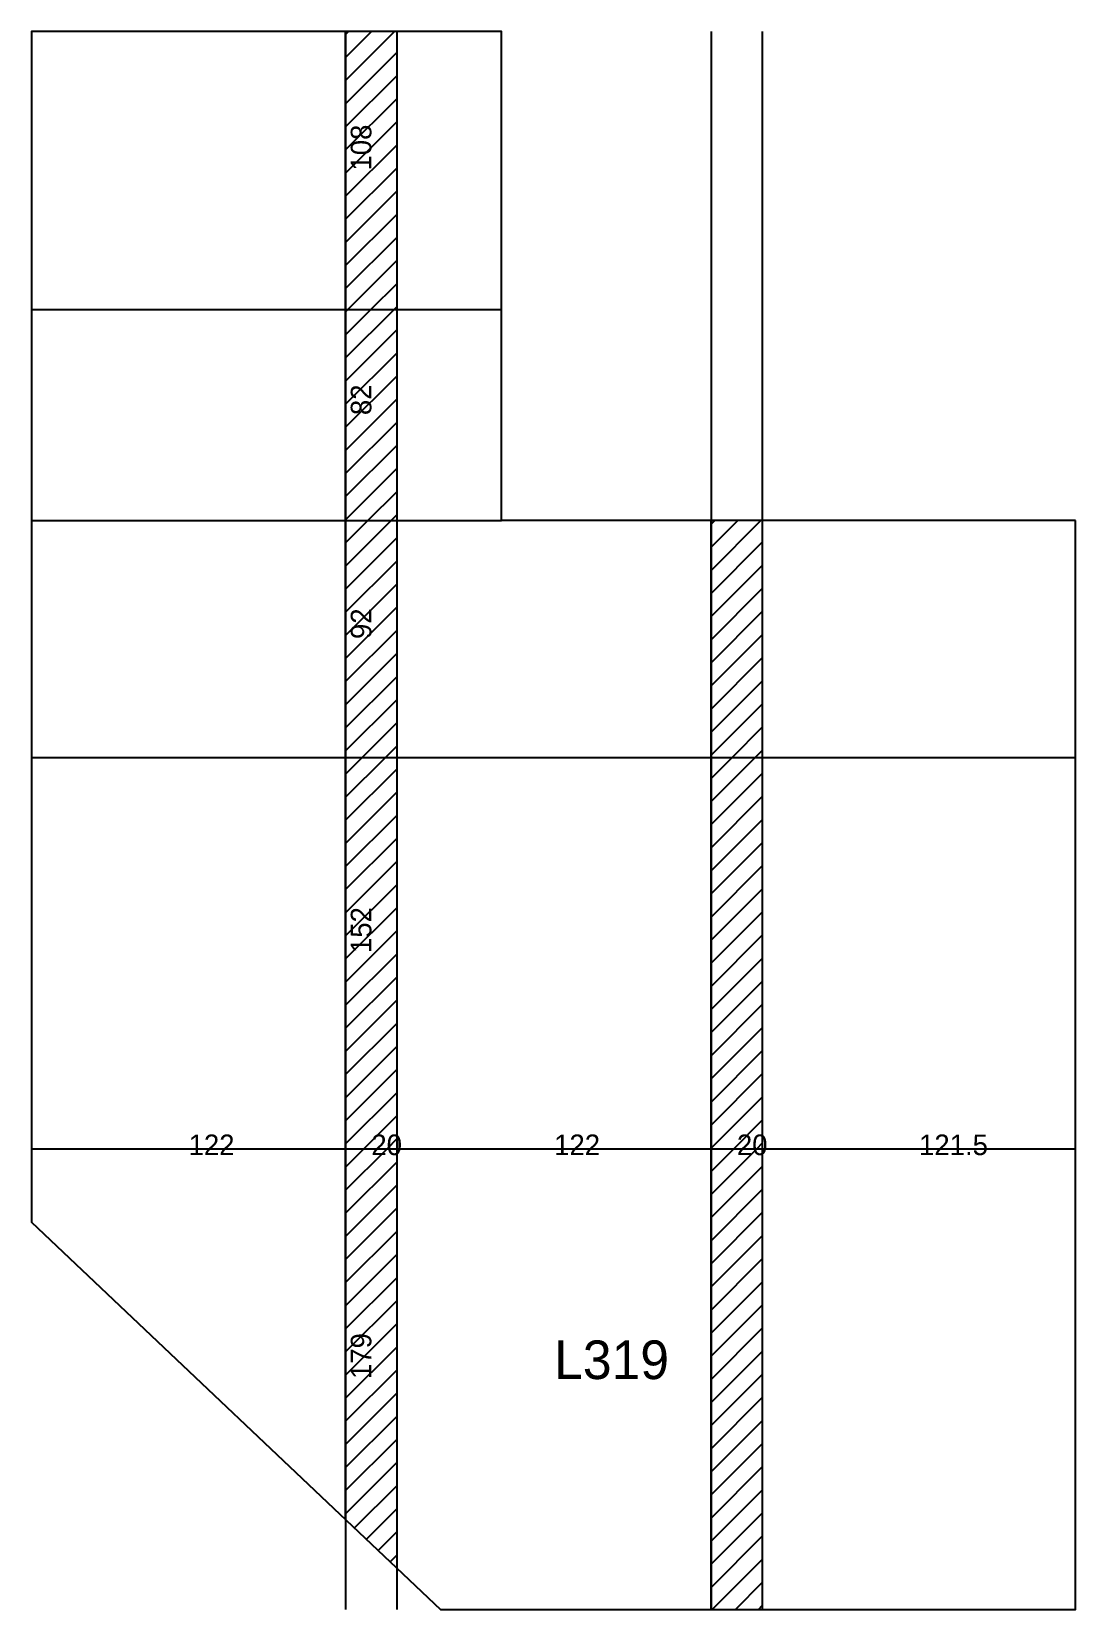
# Model space of a CAD drawing. Extents: x 2742 to 3147, y 1668 to 2281.
import ezdxf

# ---------------------------------------------------------------- set-up
doc = ezdxf.new("R2010")
doc.units = 0
for name, color, linetype in [('3', 3, 'Continuous'), ('4', 4, 'Continuous'), ('9', 9, 'Continuous'), ('Painéis', 200, 'Continuous'), ('REAPROVEITAMENTO', 251, 'Continuous')]:
    doc.layers.add(name, color=color, linetype=linetype)

msp = doc.modelspace()

# ---------------------------------------------------------------- hatches: boundary and pattern name
at = {"layer": 'REAPROVEITAMENTO'}
h = msp.add_hatch(dxfattribs=at)
h.set_pattern_fill('ANSI31', scale=2)
h.paths.add_polyline_path([(2883.57, 2172.94), (2883.57, 2280.94), (2863.57, 2280.94), (2863.57, 2172.94)])
h = msp.add_hatch(dxfattribs=at)
h.set_pattern_fill('ANSI31', scale=2)
h.paths.add_polyline_path([(2883.57, 2090.94), (2883.57, 2172.94), (2863.57, 2172.94), (2863.57, 2090.94)])
h = msp.add_hatch(dxfattribs=at)
h.set_pattern_fill('ANSI31', scale=2)
h.paths.add_polyline_path([(2883.57, 1998.94), (2883.57, 2090.94), (2863.57, 2090.94), (2863.57, 1998.94)])
h = msp.add_hatch(dxfattribs=at)
h.set_pattern_fill('ANSI31', scale=2)
h.paths.add_polyline_path([(3025.57, 1998.94), (3025.57, 2090.94), (3005.57, 2090.94), (3005.57, 1998.94)])
h = msp.add_hatch(dxfattribs=at)
h.set_pattern_fill('ANSI31', scale=2)
h.paths.add_polyline_path([(3025.57, 2090.94), (3025.57, 2090.94), (3005.57, 2090.94), (3005.57, 2090.94)])
h = msp.add_hatch(dxfattribs=at)
h.set_pattern_fill('ANSI31', scale=2)
h.paths.add_polyline_path([(2883.57, 1846.94), (2883.57, 1998.94), (2863.57, 1998.94), (2863.57, 1846.94)])
h = msp.add_hatch(dxfattribs=at)
h.set_pattern_fill('ANSI31', scale=2)
h.paths.add_polyline_path([(3025.57, 1846.94), (3025.57, 1998.94), (3005.57, 1998.94), (3005.57, 1846.94)])
h = msp.add_hatch(dxfattribs=at)
h.set_pattern_fill('ANSI31', scale=2)
h.paths.add_polyline_path([(2883.57, 1846.94), (2863.57, 1846.94), (2863.57, 1702.89), (2883.57, 1683.94)])
h = msp.add_hatch(dxfattribs=at)
h.set_pattern_fill('ANSI31', scale=2)
h.paths.add_polyline_path([(3025.57, 1846.94), (3005.57, 1846.94), (3005.57, 1667.96), (3025.57, 1667.96)])

# ---------------------------------------------------------------- linework, layer by layer
at = {"layer": '3'}
for p, q in [((2924.07, 2280.94), (2741.57, 2280.94)), ((2741.57, 2280.94), (2741.57, 1818.45)), ((2863.57, 1702.89), (2863.57, 2280.94)), ((2924.07, 2090.94), (2924.07, 2280.94)), ((2741.57, 2172.94), (2924.07, 2172.94)), ((2741.57, 2090.94), (2924.07, 2090.94)), ((3147.07, 2090.94), (2924.07, 2090.94)), ((3005.57, 1667.96), (3005.57, 2090.94)), ((3147.07, 1667.94), (3147.07, 2090.94)), ((2741.57, 1998.94), (3147.07, 1998.94)), ((2741.57, 1846.94), (3147.07, 1846.94)), ((2741.57, 1818.45), (2900.42, 1667.98)), ((2900.42, 1667.98), (3147.07, 1667.94))]:
    msp.add_line(p, q, dxfattribs=at)
at = {"layer": '3', "lineweight": 25}
msp.add_lwpolyline([(3147.07, 2090.94), (2924.07, 2090.94), (2924.07, 2280.94), (2741.57, 2280.94), (2741.57, 1818.45), (2900.42, 1667.98), (3147.07, 1667.94)], close=True, dxfattribs=at)
at = {"layer": '3'}
for points in [[(2863.57, 2280.94), (2863.57, 1667.94)], [(2883.57, 1667.94), (2883.57, 2280.94)], [(3005.57, 2280.94), (3005.57, 1667.94)], [(3025.57, 1667.94), (3025.57, 2280.94)]]:
    msp.add_lwpolyline(points, dxfattribs=at)
at = {"layer": '9'}
for points in [[(2883.57, 1683.94), (2883.57, 1867.94), (2883.57, 1683.94)], [(3025.57, 1667.96), (3025.57, 1867.94), (3025.57, 1667.96)]]:
    msp.add_solid(points, dxfattribs=at)
at = {"layer": 'Painéis', "lineweight": 18}
for p, q in [((2863.57, 1702.89), (2863.57, 2280.94)), ((2883.57, 1683.94), (2883.57, 2280.94)), ((2741.57, 2172.94), (2924.07, 2172.94)), ((2741.57, 2090.94), (2924.07, 2090.94)), ((3005.57, 1667.96), (3005.57, 2090.94)), ((3025.57, 1667.96), (3025.57, 2090.94)), ((2741.57, 1998.94), (3147.07, 1998.94)), ((2741.57, 1846.94), (3147.07, 1846.94))]:
    msp.add_line(p, q, dxfattribs=at)

# ---------------------------------------------------------------- texts
at = {"layer": '4'}
msp.add_text('L319', height=15, dxfattribs=at).set_placement((2944.57, 1757.44))
at = {"layer": 'Painéis'}
for s, p in [('108', (2873.57, 2226.94)), ('82', (2873.57, 2131.94)), ('92', (2873.57, 2044.94)), ('152', (2873.57, 1922.94)), ('179', (2873.57, 1757.44))]:
    msp.add_text(s, height=8, rotation=90, dxfattribs=at).set_placement(p)
for s, p in [('122', (2802.57, 1844.44)), ('20', (2873.57, 1844.44)), ('122', (2944.57, 1844.44)), ('20', (3015.57, 1844.44)), ('121.5', (3086.32, 1844.44))]:
    msp.add_text(s, height=8, dxfattribs=at).set_placement(p)

doc.saveas('drawing.dxf')
